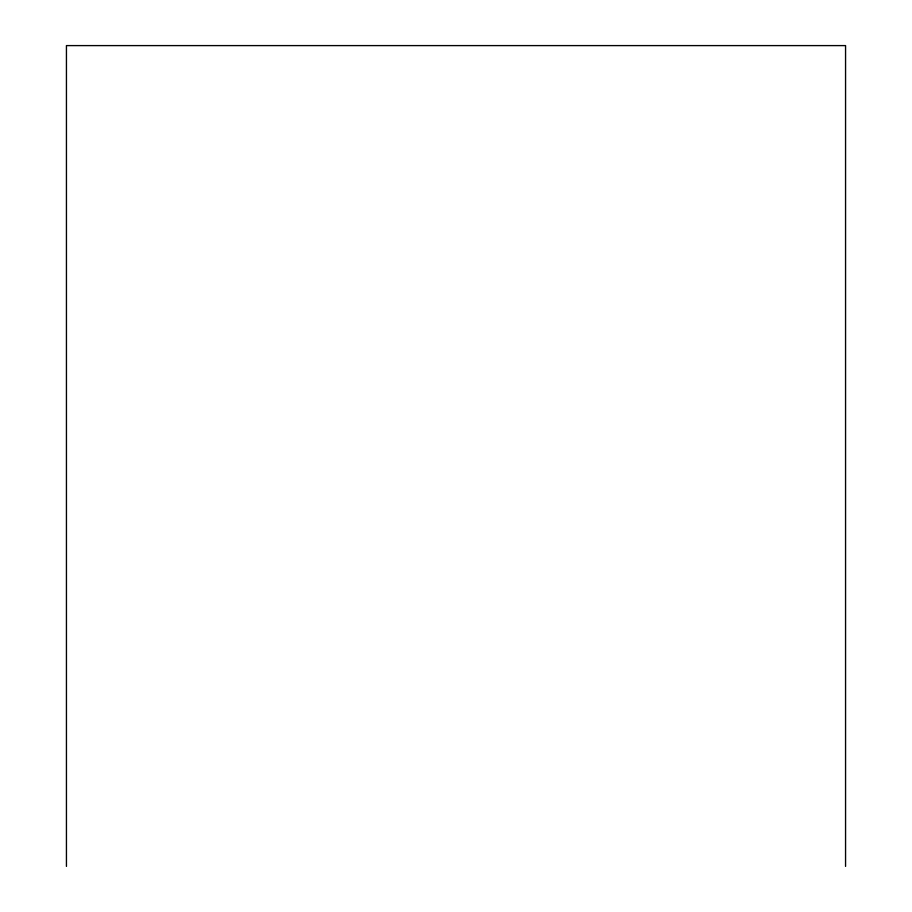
<?xml version="1.0" encoding="UTF-8"?>
<svg xmlns="http://www.w3.org/2000/svg" width="912" height="912" viewBox="0 0 912 912"><rect width="100%" height="100%" fill="white"/><g stroke="black" fill="none" stroke-linecap="round" stroke-linejoin="round"><path stroke-width="1.37" d="M845.561 866.4L845.561 45.6L66.439 45.6L66.439 866.4"/></g></svg>
